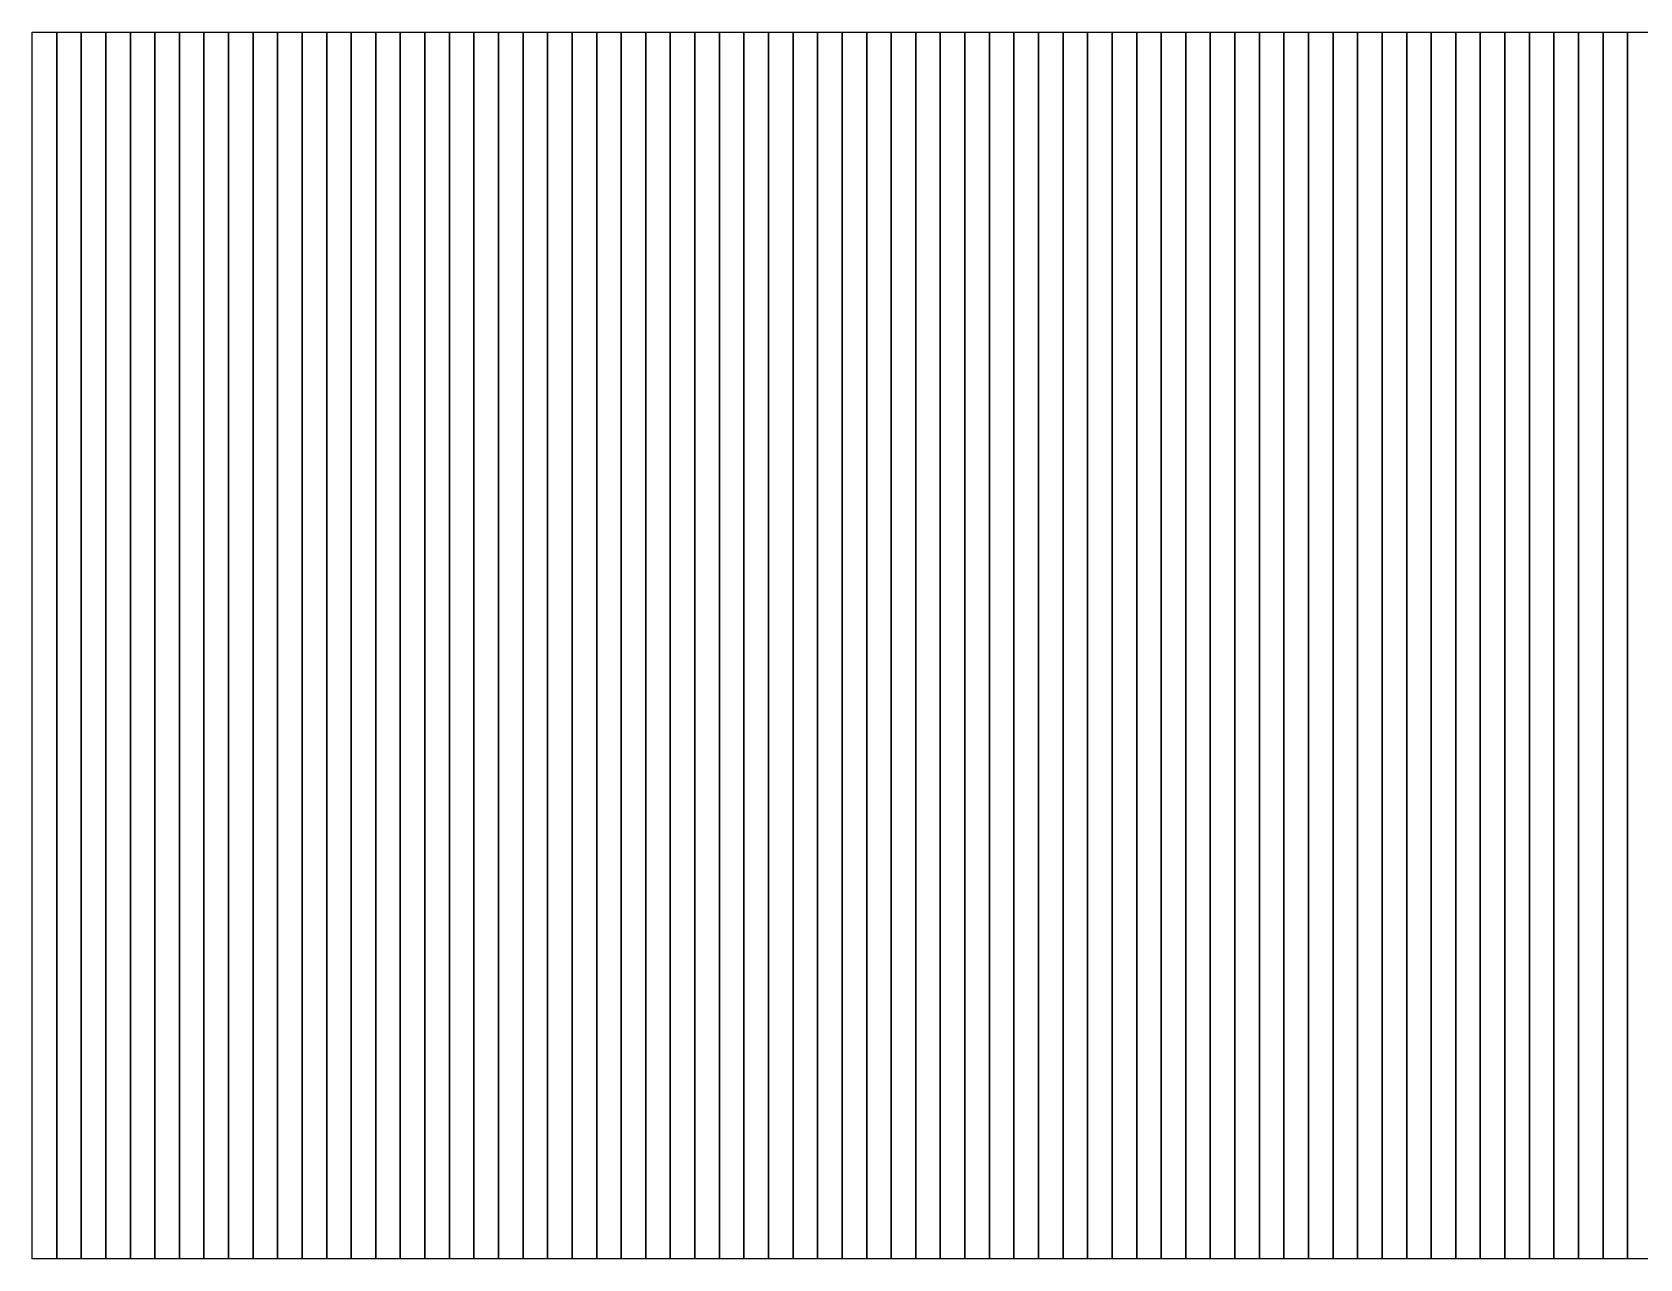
# Model space of a CAD drawing. Extents: x 0 to 780, y -350 to 670.
# Drawn here: x 100 to 165.5, y 480 to 530 of the extents above; entities that cross this region are included whole.
import ezdxf

# ---------------------------------------------------------------- set-up
doc = ezdxf.new("R2010")
doc.units = 0
for name, color, linetype in [('layer000', 1, 'CONTINUOUS'), ('layer001', 2, 'CONTINUOUS'), ('layer002', 3, 'CONTINUOUS'), ('layer003', 4, 'CONTINUOUS'), ('layer004', 5, 'CONTINUOUS'), ('layer005', 6, 'CONTINUOUS'), ('layer006', 7, 'CONTINUOUS'), ('layer007', 8, 'CONTINUOUS'), ('layer008', 9, 'CONTINUOUS'), ('layer009', 10, 'CONTINUOUS'), ('layer010', 11, 'CONTINUOUS'), ('layer011', 12, 'CONTINUOUS'), ('layer012', 13, 'CONTINUOUS'), ('layer013', 14, 'CONTINUOUS'), ('layer014', 15, 'CONTINUOUS'), ('layer015', 16, 'CONTINUOUS'), ('layer016', 17, 'CONTINUOUS'), ('layer017', 18, 'CONTINUOUS'), ('layer018', 19, 'CONTINUOUS'), ('layer019', 20, 'CONTINUOUS'), ('layer020', 21, 'CONTINUOUS'), ('layer021', 22, 'CONTINUOUS'), ('layer022', 23, 'CONTINUOUS'), ('layer023', 24, 'CONTINUOUS'), ('layer024', 25, 'CONTINUOUS'), ('layer025', 26, 'CONTINUOUS'), ('layer026', 27, 'CONTINUOUS'), ('layer027', 28, 'CONTINUOUS'), ('layer028', 29, 'CONTINUOUS'), ('layer029', 30, 'CONTINUOUS'), ('layer030', 31, 'CONTINUOUS'), ('layer031', 32, 'CONTINUOUS'), ('layer032', 33, 'CONTINUOUS'), ('layer033', 34, 'CONTINUOUS'), ('layer034', 35, 'CONTINUOUS'), ('layer035', 36, 'CONTINUOUS'), ('layer036', 37, 'CONTINUOUS'), ('layer037', 38, 'CONTINUOUS'), ('layer038', 39, 'CONTINUOUS'), ('layer039', 40, 'CONTINUOUS'), ('layer040', 41, 'CONTINUOUS'), ('layer041', 42, 'CONTINUOUS'), ('layer042', 43, 'CONTINUOUS'), ('layer043', 44, 'CONTINUOUS'), ('layer044', 45, 'CONTINUOUS'), ('layer045', 46, 'CONTINUOUS'), ('layer046', 47, 'CONTINUOUS'), ('layer047', 48, 'CONTINUOUS'), ('layer048', 49, 'CONTINUOUS'), ('layer049', 50, 'CONTINUOUS'), ('layer050', 51, 'CONTINUOUS'), ('layer051', 52, 'CONTINUOUS'), ('layer052', 53, 'CONTINUOUS'), ('layer053', 54, 'CONTINUOUS'), ('layer054', 55, 'CONTINUOUS'), ('layer055', 56, 'CONTINUOUS'), ('layer056', 57, 'CONTINUOUS'), ('layer057', 58, 'CONTINUOUS'), ('layer058', 59, 'CONTINUOUS'), ('layer059', 60, 'CONTINUOUS'), ('layer060', 61, 'CONTINUOUS'), ('layer061', 62, 'CONTINUOUS'), ('layer062', 63, 'CONTINUOUS'), ('layer063', 64, 'CONTINUOUS'), ('layer064', 65, 'CONTINUOUS'), ('layer065', 66, 'CONTINUOUS')]:
    doc.layers.add(name, color=color, linetype=linetype)

# ---------------------------------------------------------------- blocks, each defined once
blk = doc.blocks.new('gs_slopes_sublayers_1um')
at = {"layer": 'layer000'}
blk.add_lwpolyline([(100, 480), (100, 530), (101, 530), (101, 480)], close=True, dxfattribs=at)
at = {"layer": 'layer001'}
blk.add_lwpolyline([(101, 480), (101, 530), (102, 530), (102, 480)], close=True, dxfattribs=at)
at = {"layer": 'layer002'}
blk.add_lwpolyline([(102, 480), (102, 530), (103, 530), (103, 480)], close=True, dxfattribs=at)
at = {"layer": 'layer003'}
blk.add_lwpolyline([(103, 480), (103, 530), (104, 530), (104, 480)], close=True, dxfattribs=at)
at = {"layer": 'layer004'}
blk.add_lwpolyline([(104, 480), (104, 530), (105, 530), (105, 480)], close=True, dxfattribs=at)
at = {"layer": 'layer005'}
blk.add_lwpolyline([(105, 480), (105, 530), (106, 530), (106, 480)], close=True, dxfattribs=at)
at = {"layer": 'layer006'}
blk.add_lwpolyline([(106, 480), (106, 530), (107, 530), (107, 480)], close=True, dxfattribs=at)
at = {"layer": 'layer007'}
blk.add_lwpolyline([(107, 480), (107, 530), (108, 530), (108, 480)], close=True, dxfattribs=at)
at = {"layer": 'layer008'}
blk.add_lwpolyline([(108, 480), (108, 530), (109, 530), (109, 480)], close=True, dxfattribs=at)
at = {"layer": 'layer009'}
blk.add_lwpolyline([(109, 480), (109, 530), (110, 530), (110, 480)], close=True, dxfattribs=at)
at = {"layer": 'layer010'}
blk.add_lwpolyline([(110, 480), (110, 530), (111, 530), (111, 480)], close=True, dxfattribs=at)
at = {"layer": 'layer011'}
blk.add_lwpolyline([(111, 480), (111, 530), (112, 530), (112, 480)], close=True, dxfattribs=at)
at = {"layer": 'layer012'}
blk.add_lwpolyline([(112, 480), (112, 530), (113, 530), (113, 480)], close=True, dxfattribs=at)
at = {"layer": 'layer013'}
blk.add_lwpolyline([(113, 480), (113, 530), (114, 530), (114, 480)], close=True, dxfattribs=at)
at = {"layer": 'layer014'}
blk.add_lwpolyline([(114, 480), (114, 530), (115, 530), (115, 480)], close=True, dxfattribs=at)
at = {"layer": 'layer015'}
blk.add_lwpolyline([(115, 480), (115, 530), (116, 530), (116, 480)], close=True, dxfattribs=at)
at = {"layer": 'layer016'}
blk.add_lwpolyline([(116, 480), (116, 530), (117, 530), (117, 480)], close=True, dxfattribs=at)
at = {"layer": 'layer017'}
blk.add_lwpolyline([(117, 480), (117, 530), (118, 530), (118, 480)], close=True, dxfattribs=at)
at = {"layer": 'layer018'}
blk.add_lwpolyline([(118, 480), (118, 530), (119, 530), (119, 480)], close=True, dxfattribs=at)
at = {"layer": 'layer019'}
blk.add_lwpolyline([(119, 480), (119, 530), (120, 530), (120, 480)], close=True, dxfattribs=at)
at = {"layer": 'layer020'}
blk.add_lwpolyline([(120, 480), (120, 530), (121, 530), (121, 480)], close=True, dxfattribs=at)
at = {"layer": 'layer021'}
blk.add_lwpolyline([(121, 480), (121, 530), (122, 530), (122, 480)], close=True, dxfattribs=at)
at = {"layer": 'layer022'}
blk.add_lwpolyline([(122, 480), (122, 530), (123, 530), (123, 480)], close=True, dxfattribs=at)
at = {"layer": 'layer023'}
blk.add_lwpolyline([(123, 480), (123, 530), (124, 530), (124, 480)], close=True, dxfattribs=at)
at = {"layer": 'layer024'}
blk.add_lwpolyline([(124, 480), (124, 530), (125, 530), (125, 480)], close=True, dxfattribs=at)
at = {"layer": 'layer025'}
blk.add_lwpolyline([(125, 480), (125, 530), (126, 530), (126, 480)], close=True, dxfattribs=at)
at = {"layer": 'layer026'}
blk.add_lwpolyline([(126, 480), (126, 530), (127, 530), (127, 480)], close=True, dxfattribs=at)
at = {"layer": 'layer027'}
blk.add_lwpolyline([(127, 480), (127, 530), (128, 530), (128, 480)], close=True, dxfattribs=at)
at = {"layer": 'layer028'}
blk.add_lwpolyline([(128, 480), (128, 530), (129, 530), (129, 480)], close=True, dxfattribs=at)
at = {"layer": 'layer029'}
blk.add_lwpolyline([(129, 480), (129, 530), (130, 530), (130, 480)], close=True, dxfattribs=at)
at = {"layer": 'layer030'}
blk.add_lwpolyline([(130, 480), (130, 530), (131, 530), (131, 480)], close=True, dxfattribs=at)
at = {"layer": 'layer031'}
blk.add_lwpolyline([(131, 480), (131, 530), (132, 530), (132, 480)], close=True, dxfattribs=at)
at = {"layer": 'layer032'}
blk.add_lwpolyline([(132, 480), (132, 530), (133, 530), (133, 480)], close=True, dxfattribs=at)
at = {"layer": 'layer033'}
blk.add_lwpolyline([(133, 480), (133, 530), (134, 530), (134, 480)], close=True, dxfattribs=at)
at = {"layer": 'layer034'}
blk.add_lwpolyline([(134, 480), (134, 530), (135, 530), (135, 480)], close=True, dxfattribs=at)
at = {"layer": 'layer035'}
blk.add_lwpolyline([(135, 480), (135, 530), (136, 530), (136, 480)], close=True, dxfattribs=at)
at = {"layer": 'layer036'}
blk.add_lwpolyline([(136, 480), (136, 530), (137, 530), (137, 480)], close=True, dxfattribs=at)
at = {"layer": 'layer037'}
blk.add_lwpolyline([(137, 480), (137, 530), (138, 530), (138, 480)], close=True, dxfattribs=at)
at = {"layer": 'layer038'}
blk.add_lwpolyline([(138, 480), (138, 530), (139, 530), (139, 480)], close=True, dxfattribs=at)
at = {"layer": 'layer039'}
blk.add_lwpolyline([(139, 480), (139, 530), (140, 530), (140, 480)], close=True, dxfattribs=at)
at = {"layer": 'layer040'}
blk.add_lwpolyline([(140, 480), (140, 530), (141, 530), (141, 480)], close=True, dxfattribs=at)
at = {"layer": 'layer041'}
blk.add_lwpolyline([(141, 480), (141, 530), (142, 530), (142, 480)], close=True, dxfattribs=at)
at = {"layer": 'layer042'}
blk.add_lwpolyline([(142, 480), (142, 530), (143, 530), (143, 480)], close=True, dxfattribs=at)
at = {"layer": 'layer043'}
blk.add_lwpolyline([(143, 480), (143, 530), (144, 530), (144, 480)], close=True, dxfattribs=at)
at = {"layer": 'layer044'}
blk.add_lwpolyline([(144, 480), (144, 530), (145, 530), (145, 480)], close=True, dxfattribs=at)
at = {"layer": 'layer045'}
blk.add_lwpolyline([(145, 480), (145, 530), (146, 530), (146, 480)], close=True, dxfattribs=at)
at = {"layer": 'layer046'}
blk.add_lwpolyline([(146, 480), (146, 530), (147, 530), (147, 480)], close=True, dxfattribs=at)
at = {"layer": 'layer047'}
blk.add_lwpolyline([(147, 480), (147, 530), (148, 530), (148, 480)], close=True, dxfattribs=at)
at = {"layer": 'layer048'}
blk.add_lwpolyline([(148, 480), (148, 530), (149, 530), (149, 480)], close=True, dxfattribs=at)
at = {"layer": 'layer049'}
blk.add_lwpolyline([(149, 480), (149, 530), (150, 530), (150, 480)], close=True, dxfattribs=at)
at = {"layer": 'layer050'}
blk.add_lwpolyline([(150, 480), (150, 530), (151, 530), (151, 480)], close=True, dxfattribs=at)
at = {"layer": 'layer051'}
blk.add_lwpolyline([(151, 480), (151, 530), (152, 530), (152, 480)], close=True, dxfattribs=at)
at = {"layer": 'layer052'}
blk.add_lwpolyline([(152, 480), (152, 530), (153, 530), (153, 480)], close=True, dxfattribs=at)
at = {"layer": 'layer053'}
blk.add_lwpolyline([(153, 480), (153, 530), (154, 530), (154, 480)], close=True, dxfattribs=at)
at = {"layer": 'layer054'}
blk.add_lwpolyline([(154, 480), (154, 530), (155, 530), (155, 480)], close=True, dxfattribs=at)
at = {"layer": 'layer055'}
blk.add_lwpolyline([(155, 480), (155, 530), (156, 530), (156, 480)], close=True, dxfattribs=at)
at = {"layer": 'layer056'}
blk.add_lwpolyline([(156, 480), (156, 530), (157, 530), (157, 480)], close=True, dxfattribs=at)
at = {"layer": 'layer057'}
blk.add_lwpolyline([(157, 480), (157, 530), (158, 530), (158, 480)], close=True, dxfattribs=at)
at = {"layer": 'layer058'}
blk.add_lwpolyline([(158, 480), (158, 530), (159, 530), (159, 480)], close=True, dxfattribs=at)
at = {"layer": 'layer059'}
blk.add_lwpolyline([(159, 480), (159, 530), (160, 530), (160, 480)], close=True, dxfattribs=at)
at = {"layer": 'layer060'}
blk.add_lwpolyline([(160, 480), (160, 530), (161, 530), (161, 480)], close=True, dxfattribs=at)
at = {"layer": 'layer061'}
blk.add_lwpolyline([(161, 480), (161, 530), (162, 530), (162, 480)], close=True, dxfattribs=at)
at = {"layer": 'layer062'}
blk.add_lwpolyline([(162, 480), (162, 530), (163, 530), (163, 480)], close=True, dxfattribs=at)
at = {"layer": 'layer063'}
blk.add_lwpolyline([(163, 480), (163, 530), (164, 530), (164, 480)], close=True, dxfattribs=at)
at = {"layer": 'layer064'}
blk.add_lwpolyline([(164, 480), (164, 530), (165, 530), (165, 480)], close=True, dxfattribs=at)
at = {"layer": 'layer065'}
blk.add_lwpolyline([(165, 480), (165, 530), (166, 530), (166, 480)], close=True, dxfattribs=at)

msp = doc.modelspace()

# ---------------------------------------------------------------- block references
msp.add_blockref('gs_slopes_sublayers_1um', (0, 0))

doc.saveas('drawing.dxf')
